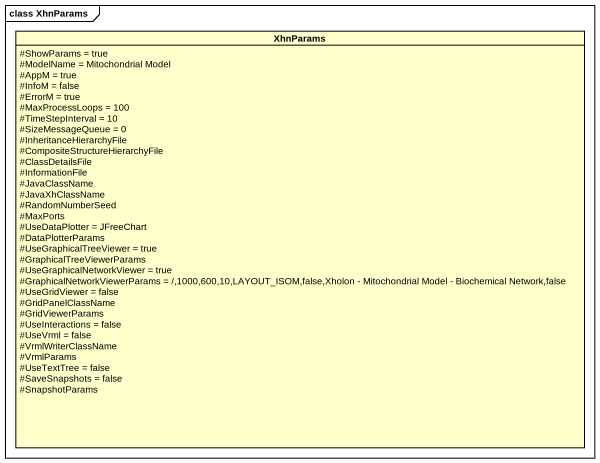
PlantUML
@startuml
mainframe class XhnParams
hide circle
hide empty members
skinparam classAttributeIconSize 0
class XhnParams {
  #ShowParams = true
  #ModelName = Mitochondrial Model
  #AppM = true
  #InfoM = false
  #ErrorM = true
  #MaxProcessLoops = 100
  #TimeStepInterval = 10
  #SizeMessageQueue = 0
  #InheritanceHierarchyFile
  #CompositeStructureHierarchyFile
  #ClassDetailsFile
  #InformationFile
  #JavaClassName
  #JavaXhClassName
  #RandomNumberSeed
  #MaxPorts
  #UseDataPlotter = JFreeChart
  #DataPlotterParams
  #UseGraphicalTreeViewer = true
  #GraphicalTreeViewerParams
  #UseGraphicalNetworkViewer = true
  #GraphicalNetworkViewerParams = /,1000,600,10,LAYOUT_ISOM,false,Xholon - Mitochondrial Model - Biochemical Network,false
  #UseGridViewer = false
  #GridPanelClassName
  #GridViewerParams
  #UseInteractions = false
  #UseVrml = false
  #VrmlWriterClassName
  #VrmlParams
  #UseTextTree = false
  #SaveSnapshots = false
  #SnapshotParams
}
@enduml
